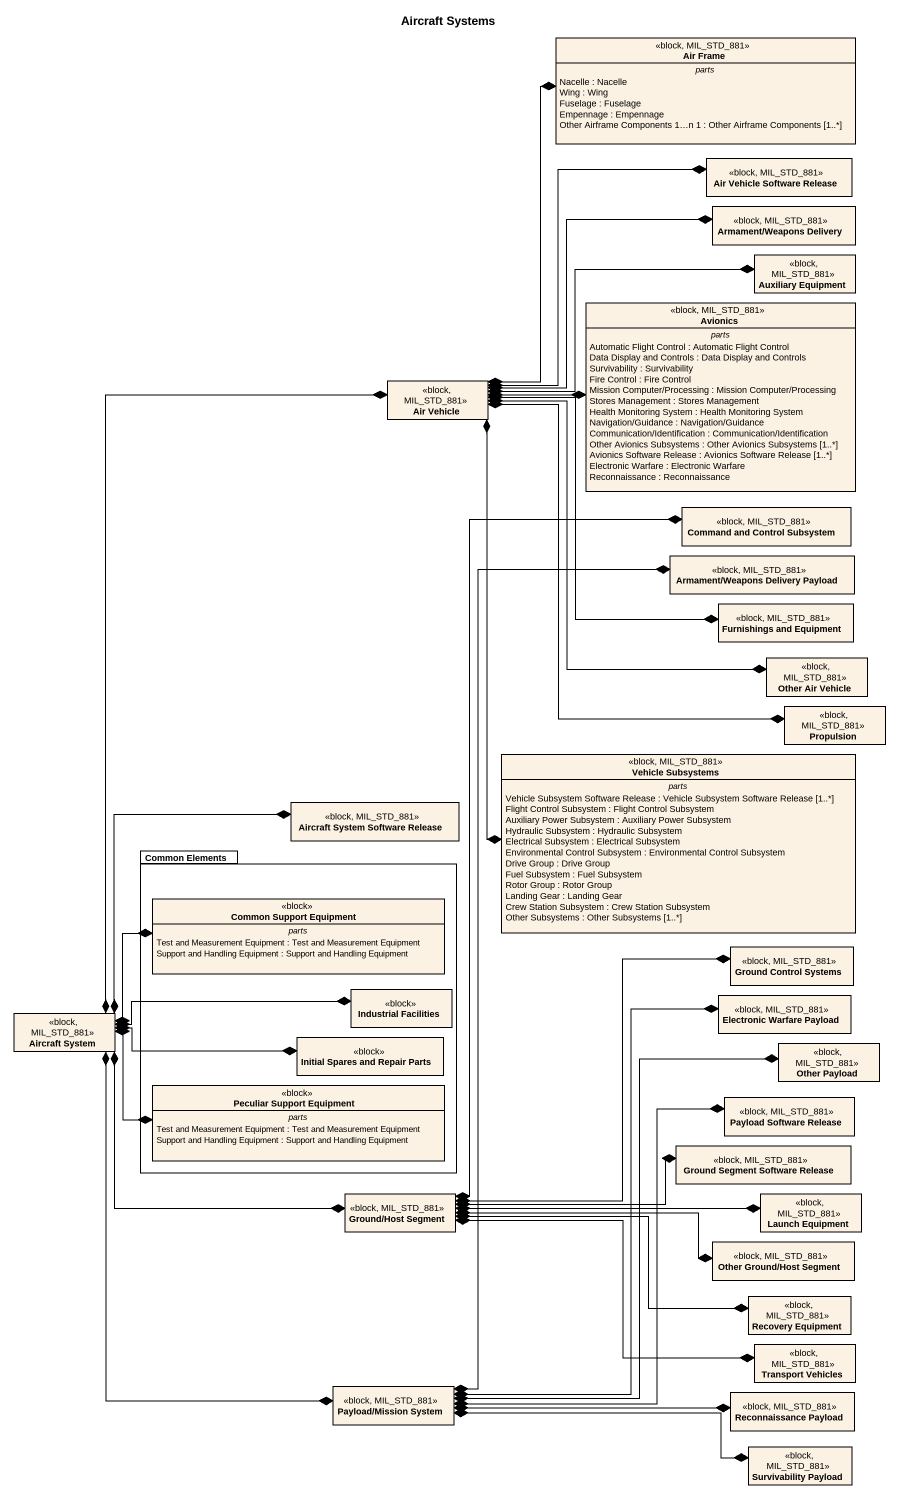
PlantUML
@startuml
title Aircraft Systems
hide circle
hide empty members
class "Air Frame" as Air_Frame <<block, MIL_STD_881>> {
  -- parts --
  Nacelle : Nacelle
  Wing : Wing
  Fuselage : Fuselage
  Empennage : Empennage
  Other Airframe Components 1…n 1 : Other Airframe Components [1..*]
}
class "Air Vehicle Software Release" as Air_Vehicle_Software_Release <<block, MIL_STD_881>>
class "Armament/Weapons Delivery" as Armament_Weapons_Delivery <<block, MIL_STD_881>>
class "Auxiliary Equipment" as Auxiliary_Equipment <<block, MIL_STD_881>>
class Avionics <<block, MIL_STD_881>> {
  -- parts --
  Automatic Flight Control : Automatic Flight Control
  Data Display and Controls : Data Display and Controls
  Survivability : Survivability
  Fire Control : Fire Control
  Mission Computer/Processing : Mission Computer/Processing
  Stores Management : Stores Management
  Health Monitoring System : Health Monitoring System
  Navigation/Guidance : Navigation/Guidance
  Communication/Identification : Communication/Identification
  Other Avionics Subsystems : Other Avionics Subsystems [1..*]
  Avionics Software Release : Avionics Software Release [1..*]
  Electronic Warfare : Electronic Warfare
  Reconnaissance : Reconnaissance
}
class "Air Vehicle" as Air_Vehicle <<block, MIL_STD_881>>
class "Command and Control Subsystem" as Command_and_Control <<block, MIL_STD_881>>
class "Armament/Weapons Delivery Payload" as Armament_Weapons_Delivery_2 <<block, MIL_STD_881>>
class "Furnishings and Equipment" as Furnishings_and_Equipment <<block, MIL_STD_881>>
class "Other Air Vehicle" as Other_Air_Vehicle <<block, MIL_STD_881>>
class Propulsion <<block, MIL_STD_881>>
class "Vehicle Subsystems" as Vehicle_Subsystems <<block, MIL_STD_881>> {
  -- parts --
  Vehicle Subsystem Software Release : Vehicle Subsystem Software Release [1..*]
  Flight Control Subsystem : Flight Control Subsystem
  Auxiliary Power Subsystem : Auxiliary Power Subsystem
  Hydraulic Subsystem : Hydraulic Subsystem
  Electrical Subsystem : Electrical Subsystem
  Environmental Control Subsystem : Environmental Control Subsystem
  Drive Group : Drive Group
  Fuel Subsystem : Fuel Subsystem
  Rotor Group : Rotor Group
  Landing Gear : Landing Gear
  Crew Station Subsystem : Crew Station Subsystem
  Other Subsystems : Other Subsystems [1..*]
}
class "Aircraft System Software Release" as Aircraft_System_Software <<block, MIL_STD_881>>
package "Common Elements" as Common_Elements {
  class "Common Support Equipment" as Common_Support_Equipment <<block>> {
    -- parts --
    Test and Measurement Equipment : Test and Measurement Equipment
    Support and Handling Equipment : Support and Handling Equipment
  }
  class "Industrial Facilities" as Industrial_Facilities <<block>>
  class "Initial Spares and Repair Parts" as Initial_Spares_and_Repair <<block>>
  class "Peculiar Support Equipment" as Peculiar_Support_Equipment <<block>> {
    -- parts --
    Test and Measurement Equipment : Test and Measurement Equipment
    Support and Handling Equipment : Support and Handling Equipment
  }
}
class "Ground Control Systems" as Ground_Control_Systems <<block, MIL_STD_881>>
class "Aircraft System" as Aircraft_System <<block, MIL_STD_881>>
class "Electronic Warfare Payload" as Electronic_Warfare_Payload <<block, MIL_STD_881>>
class "Other Payload" as Other_Payload <<block, MIL_STD_881>>
class "Payload Software Release" as Payload_Software_Release <<block, MIL_STD_881>>
class "Ground Segment Software Release" as Ground_Segment_Software <<block, MIL_STD_881>>
class "Ground/Host Segment" as Ground_Host_Segment <<block, MIL_STD_881>>
class "Launch Equipment" as Launch_Equipment <<block, MIL_STD_881>>
class "Other Ground/Host Segment" as Other_Ground_Host_Segment <<block, MIL_STD_881>>
class "Recovery Equipment" as Recovery_Equipment <<block, MIL_STD_881>>
class "Transport Vehicles" as Transport_Vehicles <<block, MIL_STD_881>>
class "Payload/Mission System" as Payload_Mission_System <<block, MIL_STD_881>>
class "Reconnaissance Payload" as Reconnaissance_Payload <<block, MIL_STD_881>>
class "Survivability Payload" as Survivability_Payload <<block, MIL_STD_881>>
Air_Vehicle *-up-* Air_Frame
Air_Vehicle *-up-* Air_Vehicle_Software_Release
Air_Vehicle *-right-* Armament_Weapons_Delivery
Air_Vehicle *-right-* Auxiliary_Equipment
Air_Vehicle *-right-* Avionics
Air_Vehicle *--* Furnishings_and_Equipment
Air_Vehicle *--* Other_Air_Vehicle
Air_Vehicle *--* Propulsion
Air_Vehicle *--* Vehicle_Subsystems
Aircraft_System *-up-* Air_Vehicle
Aircraft_System *-up-* Aircraft_System_Software
Aircraft_System *-right-* Common_Support_Equipment
Aircraft_System *-right-* Industrial_Facilities
Aircraft_System *-right-* Initial_Spares_and_Repair
Aircraft_System *-right-* Peculiar_Support_Equipment
Aircraft_System *-right-* Ground_Host_Segment
Aircraft_System *--* Payload_Mission_System
Ground_Host_Segment *-up-* Command_and_Control
Ground_Host_Segment *-up-* Ground_Control_Systems
Ground_Host_Segment *-right-* Ground_Segment_Software
Ground_Host_Segment *-right-* Launch_Equipment
Ground_Host_Segment *-right-* Other_Ground_Host_Segment
Ground_Host_Segment *-right-* Recovery_Equipment
Ground_Host_Segment *-right-* Transport_Vehicles
Payload_Mission_System *-up-* Armament_Weapons_Delivery_2
Payload_Mission_System *-up-* Electronic_Warfare_Payload
Payload_Mission_System *-up-* Other_Payload
Payload_Mission_System *-up-* Payload_Software_Release
Payload_Mission_System *-right-* Reconnaissance_Payload
Payload_Mission_System *-right-* Survivability_Payload
@enduml
